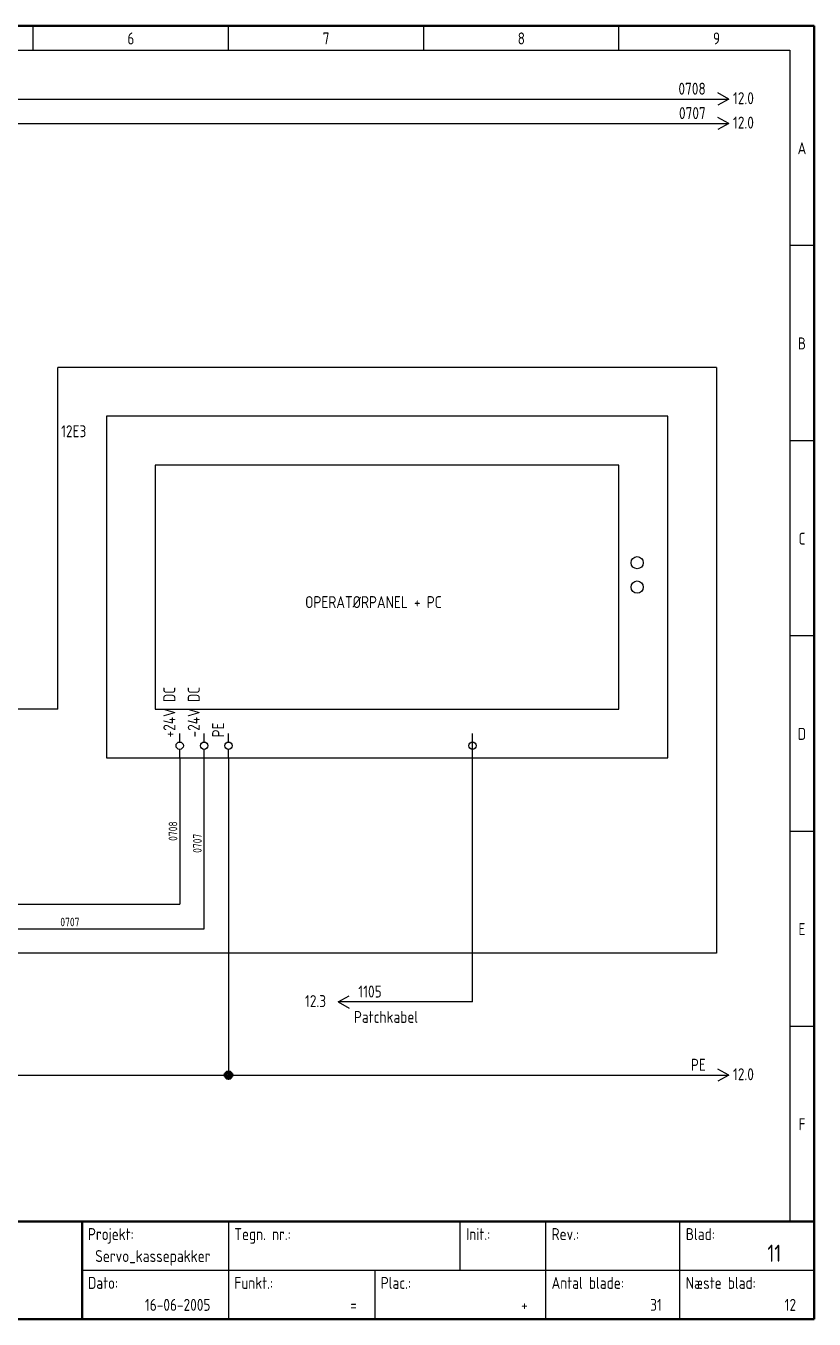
# Model space of a CAD drawing. Header units: millimetres. Extents: x 10 to 410, y 10 to 275.
# Drawn here: x 248.5 to 410, y 10 to 275 of the extents above; entities that cross this region are included whole.
import ezdxf
from ezdxf.enums import TextEntityAlignment as Align

# ---------------------------------------------------------------- set-up
doc = ezdxf.new("R2010")
doc.units = ezdxf.units.MM
doc.linetypes.add('Caddy_Solid', pattern=[0])
doc.layers.add('2', color=7, linetype='Continuous')
doc.styles.add('Caddy_Vectorfont1p', font='isocp___.ttf', dxfattribs={"width": 0.9})

# ---------------------------------------------------------------- blocks, each defined once
blk = doc.blocks.new('Blk1')
at = {"linetype": 'Caddy_Solid', "lineweight": 50}
for p, q in [((10, 275), (410, 275)), ((410, 275), (410, 10)), ((10, 30), (410, 30)), ((260, 30), (260, 10)), ((410, 10), (10, 10))]:
    blk.add_line(p, q, dxfattribs=at)
at = {"linetype": 'Caddy_Solid', "lineweight": 25}
for p, q in [((250, 270), (250, 275)), ((290, 270), (290, 275)), ((330, 270), (330, 275)), ((370, 270), (370, 275)), ((15, 270), (405, 270)), ((405, 270), (405, 30)), ((410, 230), (405, 230)), ((410, 190), (405, 190)), ((410, 150), (405, 150)), ((405, 110), (410, 110)), ((405, 70), (410, 70)), ((290, 30), (290, 10)), ((337.5, 20), (337.5, 30)), ((355, 20), (355, 30)), ((382.5, 20), (382.5, 30)), ((405, 30), (410, 30)), ((260, 20), (410, 20)), ((320, 20), (320, 10)), ((355, 10), (355, 20)), ((382.5, 10), (382.5, 20))]:
    blk.add_line(p, q, dxfattribs=at)
at = {"lineweight": 25, "style": 'Caddy_Vectorfont1p', "width": 0.9}
for s, p in [('6', (270, 271.2)), ('7', (310, 271.2)), ('8', (350, 271.2)), ('9', (390, 271.2)), ('A', (407.5, 248.7)), ('B', (407.5, 208.7)), ('C', (407.5, 168.7)), ('D', (407.5, 128.7)), ('E', (407.5, 88.7)), ('F', (407.5, 48.7))]:
    blk.add_text(s, height=2.45, dxfattribs=at).set_placement(p, align=Align.CENTER)
for s, p in [('Projekt:', (261.2, 26.2)), ('Tegn. nr.:', (291.2, 26.2)), ('Init.:', (338.7, 26.2)), ('Rev.:', (356.2, 26.2)), ('Blad:', (383.7, 26.2)), ('Dato:', (261.2, 16.2)), ('Funkt.:', (291.2, 16.2)), ('Plac.:', (321.2, 16.2)), ('Antal blade:', (356.2, 16.2)), ('Næste blad:', (383.7, 16.2))]:
    blk.add_text(s, height=2.45, dxfattribs=at).set_placement(p)
for s, p in [('Servo_kassepakker', (286.3, 21.7)), ('16-06-2005', (286.3, 11.7)), ('+', (351.3, 11.7)), ('31', (378.8, 11.7)), ('12', (406.3, 11.7)), ('=', (316.3, 11.7))]:
    blk.add_text(s, height=2.45, dxfattribs=at).set_placement(p, align=Align.RIGHT)
at = {"lineweight": 35, "style": 'Caddy_Vectorfont1p', "width": 0.9}
blk.add_text('11', height=3.5, dxfattribs=at).set_placement((403.25, 21.75), align=Align.RIGHT)
blk = doc.blocks.new('Blk2')
at = {"linetype": 'Caddy_Solid', "lineweight": 25}
for p, q in [((312.5, 75), (314.75, 76.25)), ((312.5, 75), (314.75, 73.75)), ((315, 75), (312.5, 75))]:
    blk.add_line(p, q, dxfattribs=at)
at = {"lineweight": 25, "style": 'Caddy_Vectorfont1p', "width": 0.9, "flags": 1}
for tag, p in [('$TAG140020', (316.6, 82.9)), ('$TAG140050', (316.6, 79.4))]:
    blk.add_attdef(tag, p, '', height=2.45, dxfattribs=at)
at = {"lineweight": 25, "style": 'Caddy_Vectorfont1p', "width": 0.9}
blk.add_attdef('$TAG160010', (316.6, 75.9), '', height=2.45, dxfattribs=at)
blk.add_attdef('$TAG160500', text='', height=2.45, dxfattribs=at).set_placement((310, 73.95), align=Align.RIGHT)
blk = doc.blocks.new('Blk4')
at = {"linetype": 'Caddy_Solid', "lineweight": 25}
for p, q in [((370, 185), (275, 185)), ((275, 185), (275, 135)), ((370, 135), (370, 185)), ((275, 135), (370, 135))]:
    blk.add_line(p, q, dxfattribs=at)
blk = doc.blocks.new('Blk5')
at = {"linetype": 'Caddy_Solid', "lineweight": 25}
for p, q in [((380, 195), (265, 195)), ((265, 195), (265, 125)), ((380, 125), (380, 195)), ((265, 125), (380, 125))]:
    blk.add_line(p, q, dxfattribs=at)
blk = doc.blocks.new('Blk6')
at = {"linetype": 'Caddy_Solid', "lineweight": 25}
for p, q in [((280, 128.25), (280, 130)), ((280, 125), (280, 126.75))]:
    blk.add_line(p, q, dxfattribs=at)
blk.add_circle((280, 127.5), 0.75, dxfattribs=at)
at = {"lineweight": 25, "style": 'Caddy_Vectorfont1p', "width": 0.9, "flags": 1}
blk.add_attdef('$TAG160410', (282.6, 129.2), '', height=2.45, rotation=90, dxfattribs=at)
at = {"layer": '2', "lineweight": 25, "style": 'Caddy_Vectorfont1p', "width": 0.9}
blk.add_attdef('$TAG160400', (279.1, 129.2), '', height=2.45, rotation=90, dxfattribs=at)
at = {"layer": '2', "lineweight": 25, "style": 'Caddy_Vectorfont1p', "width": 0.9, "flags": 1}
for tag, p in [('$TAG140020', (275.05, 133.3)), ('$TAG140050', (275.05, 129.8)), ('$TAG160010', (275.05, 126.3)), ('$TAG160030', (275.05, 122.8)), ('$TAG160040', (275.05, 117.8))]:
    blk.add_attdef(tag, text='', height=2.45, dxfattribs=at).set_placement(p, align=Align.RIGHT)
blk = doc.blocks.new('Blk7')
at = {"linetype": 'Caddy_Solid', "lineweight": 25}
for p, q in [((285, 128.25), (285, 130)), ((285, 125), (285, 126.75))]:
    blk.add_line(p, q, dxfattribs=at)
blk.add_circle((285, 127.5), 0.75, dxfattribs=at)
at = {"lineweight": 25, "style": 'Caddy_Vectorfont1p', "width": 0.9, "flags": 1}
blk.add_attdef('$TAG160410', (287.6, 129.2), '', height=2.45, rotation=90, dxfattribs=at)
at = {"layer": '2', "lineweight": 25, "style": 'Caddy_Vectorfont1p', "width": 0.9}
blk.add_attdef('$TAG160400', (284.1, 129.2), '', height=2.45, rotation=90, dxfattribs=at)
at = {"layer": '2', "lineweight": 25, "style": 'Caddy_Vectorfont1p', "width": 0.9, "flags": 1}
for tag, p in [('$TAG140020', (280.05, 133.3)), ('$TAG140050', (280.05, 129.8)), ('$TAG160010', (280.05, 126.3)), ('$TAG160030', (280.05, 122.8)), ('$TAG160040', (280.05, 117.8))]:
    blk.add_attdef(tag, text='', height=2.45, dxfattribs=at).set_placement(p, align=Align.RIGHT)
blk = doc.blocks.new('Blk8')
at = {"linetype": 'Caddy_Solid', "lineweight": 25}
for p, q in [((290, 128.25), (290, 130)), ((290, 125), (290, 126.75))]:
    blk.add_line(p, q, dxfattribs=at)
blk.add_circle((290, 127.5), 0.75, dxfattribs=at)
at = {"lineweight": 25, "style": 'Caddy_Vectorfont1p', "width": 0.9, "flags": 1}
blk.add_attdef('$TAG160410', (292.6, 129.2), '', height=2.45, rotation=90, dxfattribs=at)
at = {"layer": '2', "lineweight": 25, "style": 'Caddy_Vectorfont1p', "width": 0.9}
blk.add_attdef('$TAG160400', (289.1, 129.2), '', height=2.45, rotation=90, dxfattribs=at)
at = {"layer": '2', "lineweight": 25, "style": 'Caddy_Vectorfont1p', "width": 0.9, "flags": 1}
for tag, p in [('$TAG140020', (285.05, 133.3)), ('$TAG140050', (285.05, 129.8)), ('$TAG160010', (285.05, 126.3)), ('$TAG160030', (285.05, 122.8)), ('$TAG160040', (285.05, 117.8))]:
    blk.add_attdef(tag, text='', height=2.45, dxfattribs=at).set_placement(p, align=Align.RIGHT)
blk = doc.blocks.new('Blk9')
at = {"linetype": 'Caddy_Solid', "lineweight": 25}
for p, q in [((340, 128.25), (340, 130)), ((340, 125), (340, 126.75))]:
    blk.add_line(p, q, dxfattribs=at)
blk.add_circle((340, 127.5), 0.75, dxfattribs=at)
at = {"lineweight": 25, "style": 'Caddy_Vectorfont1p', "width": 0.9, "flags": 1}
for tag, p in [('$TAG160400', (339.1, 129.2)), ('$TAG160410', (342.6, 129.2))]:
    blk.add_attdef(tag, p, '', height=2.45, rotation=90, dxfattribs=at)
for tag, p in [('$TAG140020', (335.05, 133.3)), ('$TAG140050', (335.05, 129.8)), ('$TAG160010', (335.05, 126.3)), ('$TAG160030', (335.05, 122.8)), ('$TAG160040', (335.05, 117.8))]:
    blk.add_attdef(tag, text='', height=2.45, dxfattribs=at).set_placement(p, align=Align.RIGHT)
blk = doc.blocks.new('Blk3')
at = {"linetype": 'Caddy_Solid', "lineweight": 25}
for centre in [(373.75, 165), (373.75, 160)]:
    blk.add_circle(centre, 1.25, dxfattribs=at)
for name in ['Blk5', 'Blk4', 'Blk9']:
    blk.add_blockref(name, (0, 0, 1))
ref = blk.add_blockref('Blk6', (0, 0, 1))
ref.add_attrib('$TAG160400', '+24V DC', (279.1, 129.2), dxfattribs={"layer": '2', "lineweight": 25, "height": 2.45, "rotation": 90, "style": 'Caddy_Vectorfont1p', "width": 0.9})
ref = blk.add_blockref('Blk7', (0, 0, 1))
ref.add_attrib('$TAG160400', '-24V DC', (284.1, 129.2), dxfattribs={"layer": '2', "lineweight": 25, "height": 2.45, "rotation": 90, "style": 'Caddy_Vectorfont1p', "width": 0.9})
ref = blk.add_blockref('Blk8', (0, 0, 1))
ref.add_attrib('$TAG160400', 'PE', (289.1, 129.2), dxfattribs={"layer": '2', "lineweight": 25, "height": 2.45, "rotation": 90, "style": 'Caddy_Vectorfont1p', "width": 0.9})
at = {"lineweight": 25, "style": 'Caddy_Vectorfont1p', "width": 0.9}
blk.add_text('12E3', height=2.45, dxfattribs=at).set_placement((255.7, 190.7))
blk = doc.blocks.new('Blk11')
at = {"linetype": 'Caddy_Solid', "lineweight": 25}
for q in [(390.25, 61.25), (390.25, 58.75)]:
    blk.add_line((392.5, 60), q, dxfattribs=at)
at = {"lineweight": 25, "style": 'Caddy_Vectorfont1p', "width": 0.9, "flags": 1}
for tag, p in [('$TAG140020', (387.79, 67.9)), ('$TAG140050', (387.79, 64.4))]:
    blk.add_attdef(tag, text='', height=2.45, dxfattribs=at).set_placement(p, align=Align.RIGHT)
at = {"lineweight": 25, "style": 'Caddy_Vectorfont1p', "width": 0.9}
blk.add_attdef('$TAG160010', text='', height=2.45, dxfattribs=at).set_placement((387.79, 60.9), align=Align.RIGHT)
blk.add_attdef('$TAG160500', (393.37, 58.95), '', height=2.45, dxfattribs=at)
blk = doc.blocks.new('Blk13')
at = {"linetype": 'Caddy_Solid', "lineweight": 25}
for q in [(390.25, 261.25), (390.25, 258.75)]:
    blk.add_line((392.5, 260), q, dxfattribs=at)
at = {"lineweight": 25, "style": 'Caddy_Vectorfont1p', "width": 0.9, "flags": 1}
for tag, p in [('$TAG140020', (387.79, 267.9)), ('$TAG140050', (387.79, 264.4))]:
    blk.add_attdef(tag, text='', height=2.45, dxfattribs=at).set_placement(p, align=Align.RIGHT)
at = {"lineweight": 25, "style": 'Caddy_Vectorfont1p', "width": 0.9}
blk.add_attdef('$TAG160010', text='', height=2.45, dxfattribs=at).set_placement((387.79, 260.9), align=Align.RIGHT)
blk.add_attdef('$TAG160500', (393.37, 258.95), '', height=2.45, dxfattribs=at)
blk = doc.blocks.new('Blk15')
at = {"linetype": 'Caddy_Solid', "lineweight": 25}
for q in [(390.25, 256.25), (390.25, 253.75)]:
    blk.add_line((392.5, 255), q, dxfattribs=at)
at = {"lineweight": 25, "style": 'Caddy_Vectorfont1p', "width": 0.9, "flags": 1}
for tag, p in [('$TAG140020', (387.79, 262.9)), ('$TAG140050', (387.79, 259.4))]:
    blk.add_attdef(tag, text='', height=2.45, dxfattribs=at).set_placement(p, align=Align.RIGHT)
at = {"lineweight": 25, "style": 'Caddy_Vectorfont1p', "width": 0.9}
blk.add_attdef('$TAG160010', text='', height=2.45, dxfattribs=at).set_placement((387.79, 255.9), align=Align.RIGHT)
blk.add_attdef('$TAG160500', (393.37, 253.95), '', height=2.45, dxfattribs=at)

msp = doc.modelspace()

# ---------------------------------------------------------------- linework, layer by layer
at = {"linetype": 'Caddy_Solid', "lineweight": 25}
for p, q in [((70, 260), (392.5, 260)), ((75, 255), (392.5, 255)), ((390, 205), (255, 205)), ((255, 135), (255, 205)), ((390, 205), (390, 90)), ((255, 135), (30, 135)), ((340, 75), (340, 130)), ((280, 125), (280, 95)), ((285, 90), (285, 125)), ((290, 125), (290, 60)), ((70, 95), (280, 95)), ((230, 90), (285, 90)), ((390, 90), (390, 85)), ((390, 85), (30, 85)), ((340, 75), (315, 75)), ((27.5, 60), (290, 60)), ((290, 60), (392.5, 60)), ((410, 20), (410, 54.5)), ((360, 20), (370, 20)), ((400, 20), (410, 20))]:
    msp.add_line(p, q, dxfattribs=at)
at = {"lineweight": 40}
for radius in [0.8, 0.6, 0.4]:
    msp.add_circle((290, 60), radius, dxfattribs=at)

# ---------------------------------------------------------------- block references
for name in ['Blk1', 'Blk3']:
    msp.add_blockref(name, (0, 0, 1))
ref = msp.add_blockref('Blk13', (0, 0, 1))
ref.add_attrib('$TAG160010', '0708', dxfattribs={"lineweight": 25, "height": 2.45, "style": 'Caddy_Vectorfont1p', "width": 0.9}).set_placement((387.79, 260.9), align=Align.RIGHT)
ref.add_attrib('$TAG160500', '12.0', (393.37, 258.95), dxfattribs={"lineweight": 25, "height": 2.45, "style": 'Caddy_Vectorfont1p', "width": 0.9})
ref = msp.add_blockref('Blk15', (0, 0, 1))
ref.add_attrib('$TAG160010', '0707', dxfattribs={"lineweight": 25, "height": 2.45, "style": 'Caddy_Vectorfont1p', "width": 0.9}).set_placement((387.79, 255.9), align=Align.RIGHT)
ref.add_attrib('$TAG160500', '12.0', (393.37, 253.95), dxfattribs={"lineweight": 25, "height": 2.45, "style": 'Caddy_Vectorfont1p', "width": 0.9})
ref = msp.add_blockref('Blk2', (0, 0, 1))
ref.add_attrib('$TAG160010', '1105', (316.6, 75.9), dxfattribs={"lineweight": 25, "height": 2.45, "style": 'Caddy_Vectorfont1p', "width": 0.9})
ref.add_attrib('$TAG160500', '12.3', dxfattribs={"lineweight": 25, "height": 2.45, "style": 'Caddy_Vectorfont1p', "width": 0.9}).set_placement((310, 73.95), align=Align.RIGHT)
ref = msp.add_blockref('Blk11', (0, 0, 1))
ref.add_attrib('$TAG160010', 'PE', dxfattribs={"lineweight": 25, "height": 2.45, "style": 'Caddy_Vectorfont1p', "width": 0.9}).set_placement((387.79, 60.9), align=Align.RIGHT)
ref.add_attrib('$TAG160500', '12.0', (393.37, 58.95), dxfattribs={"lineweight": 25, "height": 2.45, "style": 'Caddy_Vectorfont1p', "width": 0.9})

# ---------------------------------------------------------------- texts
at = {"lineweight": 25, "style": 'Caddy_Vectorfont1p', "width": 0.9}
for s, p in [('OPERATØRPANEL + PC', (305.7, 155.7)), ('Patchkabel', (315.7, 70.7))]:
    msp.add_text(s, height=2.45, dxfattribs=at).set_placement(p)
for s, p in [('0708', (279.5, 110)), ('0707', (284.5, 107.5))]:
    msp.add_text(s, height=1.75, rotation=90, dxfattribs=at).set_placement(p, align=Align.CENTER)
msp.add_text('0707', height=1.75, dxfattribs=at).set_placement((257.5, 90.5), align=Align.CENTER)

doc.saveas('drawing.dxf')
